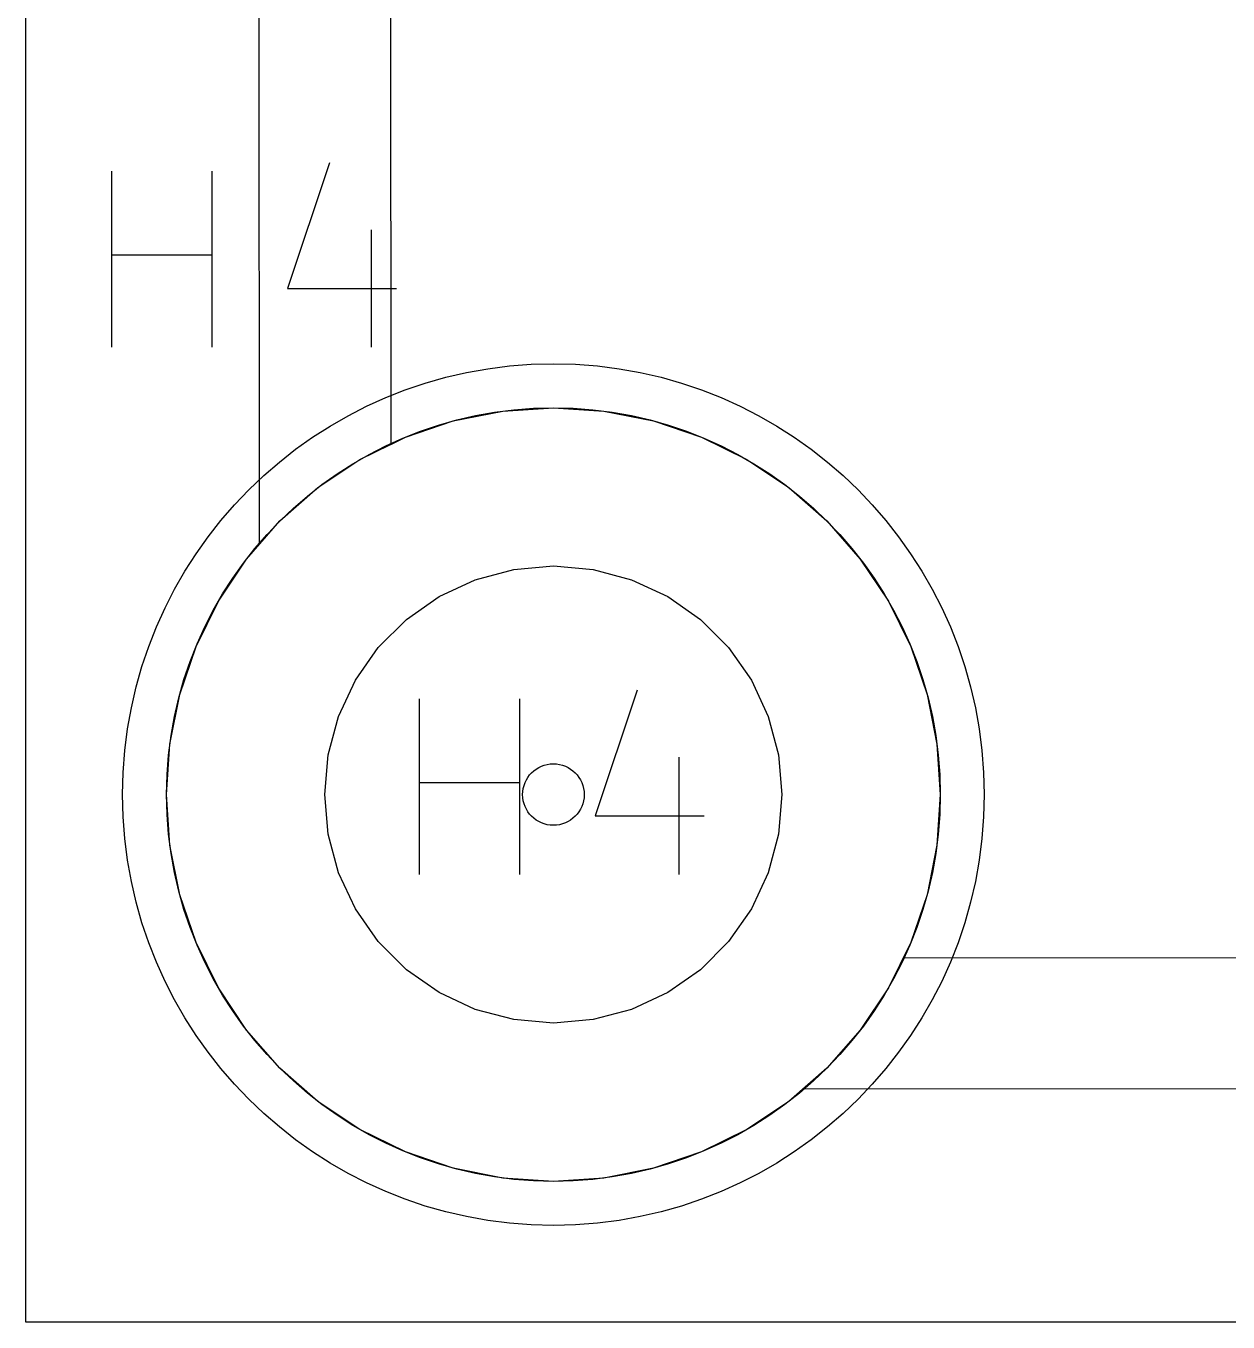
# Model space of a CAD drawing. Extents: x 3.94 to 5.51, y -5.51 to -3.94.
# Drawn here: x 3.937 to 4.2062, y -5.315 to -5.0248 of the extents above; entities that cross this region are included whole.
import ezdxf

# ---------------------------------------------------------------- set-up
doc = ezdxf.new("R2010")
doc.units = 0
doc.header["$MEASUREMENT"] = 0
doc.layers.add('BLACK', color=7, linetype='CONTINUOUS')

msp = doc.modelspace()

# ---------------------------------------------------------------- linework, layer by layer
at = {"layer": 'BLACK', "linetype": 'CONTINUOUS'}
for p, q in [((3.93701, -5.31496), (3.93701, -3.93701)), ((3.9893, -5.14082), (3.98917, -4.92126)), ((4.01858, -4.92949), (4.01869, -5.11845)), ((3.95622, -5.09665), (3.95622, -5.05728)), ((3.97872, -5.09665), (3.97872, -5.05728)), ((4.00497, -5.0554), (3.99559, -5.08352)), ((4.01434, -5.0704), (4.01434, -5.09665)), ((3.95622, -5.07602), (3.97872, -5.07602)), ((3.99559, -5.08352), (4.01997, -5.08352)), ((4.04381, -5.11098), (4.05512, -5.11024)), ((4.04381, -5.11098), (4.05512, -5.11024)), ((4.04381, -5.11098), (4.05512, -5.11024)), ((4.04381, -5.11098), (4.05512, -5.11024)), ((4.05512, -5.11024), (4.06642, -5.11098)), ((4.05512, -5.11024), (4.06642, -5.11098)), ((4.05512, -5.11024), (4.06642, -5.11098)), ((4.05512, -5.11024), (4.06642, -5.11098)), ((4.02197, -5.11683), (4.0327, -5.11319)), ((4.02197, -5.11683), (4.0327, -5.11319)), ((4.02197, -5.11683), (4.0327, -5.11319)), ((4.02197, -5.11683), (4.0327, -5.11319)), ((4.0327, -5.11319), (4.04381, -5.11098)), ((4.0327, -5.11319), (4.04381, -5.11098)), ((4.0327, -5.11319), (4.04381, -5.11098)), ((4.0327, -5.11319), (4.04381, -5.11098)), ((4.06642, -5.11098), (4.07754, -5.11319)), ((4.06642, -5.11098), (4.07754, -5.11319)), ((4.06642, -5.11098), (4.07754, -5.11319)), ((4.06642, -5.11098), (4.07754, -5.11319)), ((4.07754, -5.11319), (4.08826, -5.11683)), ((4.07754, -5.11319), (4.08826, -5.11683)), ((4.07754, -5.11319), (4.08826, -5.11683)), ((4.07754, -5.11319), (4.08826, -5.11683)), ((4.01181, -5.12184), (4.02197, -5.11683)), ((4.01181, -5.12184), (4.02197, -5.11683)), ((4.01181, -5.12184), (4.02197, -5.11683)), ((4.01869, -5.11845), (4.02197, -5.11683)), ((4.08826, -5.11683), (4.09843, -5.12184)), ((4.08826, -5.11683), (4.09843, -5.12184)), ((4.08826, -5.11683), (4.09843, -5.12184)), ((4.08826, -5.11683), (4.09843, -5.12184)), ((4.00239, -5.12813), (4.01181, -5.12184)), ((4.00239, -5.12813), (4.01181, -5.12184)), ((4.00239, -5.12813), (4.01181, -5.12184)), ((4.09843, -5.12184), (4.10785, -5.12813)), ((4.09843, -5.12184), (4.10785, -5.12813)), ((4.09843, -5.12184), (4.10785, -5.12813)), ((4.09843, -5.12184), (4.10785, -5.12813)), ((3.99387, -5.1356), (4.00239, -5.12813)), ((3.99387, -5.1356), (4.00239, -5.12813)), ((3.99387, -5.1356), (4.00239, -5.12813)), ((4.10785, -5.12813), (4.11636, -5.1356)), ((4.10785, -5.12813), (4.11636, -5.1356)), ((4.10785, -5.12813), (4.11636, -5.1356)), ((4.10785, -5.12813), (4.11636, -5.1356)), ((3.9864, -5.14412), (3.99387, -5.1356)), ((3.9864, -5.14412), (3.99387, -5.1356)), ((3.9864, -5.14412), (3.99387, -5.1356)), ((4.11636, -5.1356), (4.12383, -5.14412)), ((4.11636, -5.1356), (4.12383, -5.14412)), ((4.11636, -5.1356), (4.12383, -5.14412)), ((4.11636, -5.1356), (4.12383, -5.14412)), ((3.9864, -5.14412), (3.9893, -5.14082)), ((3.98011, -5.15354), (3.9864, -5.14412)), ((3.98011, -5.15354), (3.9864, -5.14412)), ((3.98011, -5.15354), (3.9864, -5.14412)), ((3.98011, -5.15354), (3.9864, -5.14412)), ((4.12383, -5.14412), (4.13013, -5.15354)), ((4.12383, -5.14412), (4.13013, -5.15354)), ((4.12383, -5.14412), (4.13013, -5.15354)), ((4.12383, -5.14412), (4.13013, -5.15354)), ((4.03761, -5.14876), (4.04623, -5.14645)), ((4.03761, -5.14876), (4.04623, -5.14645)), ((4.03761, -5.14876), (4.04623, -5.14645)), ((4.03761, -5.14876), (4.04623, -5.14645)), ((4.03761, -5.14876), (4.04623, -5.14645)), ((4.03761, -5.14876), (4.04623, -5.14645)), ((4.03761, -5.14876), (4.04623, -5.14645)), ((4.03761, -5.14876), (4.04623, -5.14645)), ((4.03761, -5.14876), (4.04623, -5.14645)), ((4.03761, -5.14876), (4.04623, -5.14645)), ((4.03761, -5.14876), (4.04623, -5.14645)), ((4.03761, -5.14876), (4.04623, -5.14645)), ((4.03761, -5.14876), (4.04623, -5.14645)), ((4.03761, -5.14876), (4.04623, -5.14645)), ((4.03761, -5.14876), (4.04623, -5.14645)), ((4.03761, -5.14876), (4.04623, -5.14645)), ((4.04623, -5.14645), (4.05512, -5.14567)), ((4.04623, -5.14645), (4.05512, -5.14567)), ((4.04623, -5.14645), (4.05512, -5.14567)), ((4.04623, -5.14645), (4.05512, -5.14567)), ((4.04623, -5.14645), (4.05512, -5.14567)), ((4.04623, -5.14645), (4.05512, -5.14567)), ((4.04623, -5.14645), (4.05512, -5.14567)), ((4.04623, -5.14645), (4.05512, -5.14567)), ((4.04623, -5.14645), (4.05512, -5.14567)), ((4.04623, -5.14645), (4.05512, -5.14567)), ((4.04623, -5.14645), (4.05512, -5.14567)), ((4.04623, -5.14645), (4.05512, -5.14567)), ((4.04623, -5.14645), (4.05512, -5.14567)), ((4.04623, -5.14645), (4.05512, -5.14567)), ((4.04623, -5.14645), (4.05512, -5.14567)), ((4.04623, -5.14645), (4.05512, -5.14567)), ((4.05512, -5.14567), (4.06401, -5.14645)), ((4.05512, -5.14567), (4.06401, -5.14645)), ((4.05512, -5.14567), (4.06401, -5.14645)), ((4.05512, -5.14567), (4.06401, -5.14645)), ((4.05512, -5.14567), (4.06401, -5.14645)), ((4.05512, -5.14567), (4.06401, -5.14645)), ((4.05512, -5.14567), (4.06401, -5.14645)), ((4.05512, -5.14567), (4.06401, -5.14645)), ((4.05512, -5.14567), (4.06401, -5.14645)), ((4.05512, -5.14567), (4.06401, -5.14645)), ((4.05512, -5.14567), (4.06401, -5.14645)), ((4.05512, -5.14567), (4.06401, -5.14645)), ((4.05512, -5.14567), (4.06401, -5.14645)), ((4.05512, -5.14567), (4.06401, -5.14645)), ((4.05512, -5.14567), (4.06401, -5.14645)), ((4.05512, -5.14567), (4.06401, -5.14645)), ((4.06401, -5.14645), (4.07262, -5.14876)), ((4.06401, -5.14645), (4.07262, -5.14876)), ((4.06401, -5.14645), (4.07262, -5.14876)), ((4.06401, -5.14645), (4.07262, -5.14876)), ((4.06401, -5.14645), (4.07262, -5.14876)), ((4.06401, -5.14645), (4.07262, -5.14876)), ((4.06401, -5.14645), (4.07262, -5.14876)), ((4.06401, -5.14645), (4.07262, -5.14876)), ((4.06401, -5.14645), (4.07262, -5.14876)), ((4.06401, -5.14645), (4.07262, -5.14876)), ((4.06401, -5.14645), (4.07262, -5.14876)), ((4.06401, -5.14645), (4.07262, -5.14876)), ((4.06401, -5.14645), (4.07262, -5.14876)), ((4.06401, -5.14645), (4.07262, -5.14876)), ((4.06401, -5.14645), (4.07262, -5.14876)), ((4.06401, -5.14645), (4.07262, -5.14876)), ((4.02953, -5.15253), (4.03761, -5.14876)), ((4.02953, -5.15253), (4.03761, -5.14876)), ((4.02953, -5.15253), (4.03761, -5.14876)), ((4.02953, -5.15253), (4.03761, -5.14876)), ((4.02953, -5.15253), (4.03761, -5.14876)), ((4.02953, -5.15253), (4.03761, -5.14876)), ((4.02953, -5.15253), (4.03761, -5.14876)), ((4.02953, -5.15253), (4.03761, -5.14876)), ((4.02953, -5.15253), (4.03761, -5.14876)), ((4.02953, -5.15253), (4.03761, -5.14876)), ((4.02953, -5.15253), (4.03761, -5.14876)), ((4.02953, -5.15253), (4.03761, -5.14876)), ((4.02953, -5.15253), (4.03761, -5.14876)), ((4.02953, -5.15253), (4.03761, -5.14876)), ((4.02953, -5.15253), (4.03761, -5.14876)), ((4.02953, -5.15253), (4.03761, -5.14876)), ((4.07262, -5.14876), (4.08071, -5.15253)), ((4.07262, -5.14876), (4.08071, -5.15253)), ((4.07262, -5.14876), (4.08071, -5.15253)), ((4.07262, -5.14876), (4.08071, -5.15253)), ((4.07262, -5.14876), (4.08071, -5.15253)), ((4.07262, -5.14876), (4.08071, -5.15253)), ((4.07262, -5.14876), (4.08071, -5.15253)), ((4.07262, -5.14876), (4.08071, -5.15253)), ((4.07262, -5.14876), (4.08071, -5.15253)), ((4.07262, -5.14876), (4.08071, -5.15253)), ((4.07262, -5.14876), (4.08071, -5.15253)), ((4.07262, -5.14876), (4.08071, -5.15253)), ((4.07262, -5.14876), (4.08071, -5.15253)), ((4.07262, -5.14876), (4.08071, -5.15253)), ((4.07262, -5.14876), (4.08071, -5.15253)), ((4.07262, -5.14876), (4.08071, -5.15253)), ((3.9751, -5.1637), (3.98011, -5.15354)), ((3.9751, -5.1637), (3.98011, -5.15354)), ((3.9751, -5.1637), (3.98011, -5.15354)), ((3.9751, -5.1637), (3.98011, -5.15354)), ((4.02222, -5.15764), (4.02953, -5.15253)), ((4.02222, -5.15764), (4.02953, -5.15253)), ((4.02222, -5.15764), (4.02953, -5.15253)), ((4.02222, -5.15764), (4.02953, -5.15253)), ((4.02222, -5.15764), (4.02953, -5.15253)), ((4.02222, -5.15764), (4.02953, -5.15253)), ((4.02222, -5.15764), (4.02953, -5.15253)), ((4.02222, -5.15764), (4.02953, -5.15253)), ((4.02222, -5.15764), (4.02953, -5.15253)), ((4.02222, -5.15764), (4.02953, -5.15253)), ((4.02222, -5.15764), (4.02953, -5.15253)), ((4.02222, -5.15764), (4.02953, -5.15253)), ((4.02222, -5.15764), (4.02953, -5.15253)), ((4.02222, -5.15764), (4.02953, -5.15253)), ((4.02222, -5.15764), (4.02953, -5.15253)), ((4.02222, -5.15764), (4.02953, -5.15253)), ((4.08071, -5.15253), (4.08802, -5.15764)), ((4.08071, -5.15253), (4.08802, -5.15764)), ((4.08071, -5.15253), (4.08802, -5.15764)), ((4.08071, -5.15253), (4.08802, -5.15764)), ((4.08071, -5.15253), (4.08802, -5.15764)), ((4.08071, -5.15253), (4.08802, -5.15764)), ((4.08071, -5.15253), (4.08802, -5.15764)), ((4.08071, -5.15253), (4.08802, -5.15764)), ((4.08071, -5.15253), (4.08802, -5.15764)), ((4.08071, -5.15253), (4.08802, -5.15764)), ((4.08071, -5.15253), (4.08802, -5.15764)), ((4.08071, -5.15253), (4.08802, -5.15764)), ((4.08071, -5.15253), (4.08802, -5.15764)), ((4.08071, -5.15253), (4.08802, -5.15764)), ((4.08071, -5.15253), (4.08802, -5.15764)), ((4.08071, -5.15253), (4.08802, -5.15764)), ((4.13013, -5.15354), (4.13514, -5.1637)), ((4.13013, -5.15354), (4.13514, -5.1637)), ((4.13013, -5.15354), (4.13514, -5.1637)), ((4.13013, -5.15354), (4.13514, -5.1637)), ((4.01591, -5.16395), (4.02222, -5.15764)), ((4.01591, -5.16395), (4.02222, -5.15764)), ((4.01591, -5.16395), (4.02222, -5.15764)), ((4.01591, -5.16395), (4.02222, -5.15764)), ((4.01591, -5.16395), (4.02222, -5.15764)), ((4.01591, -5.16395), (4.02222, -5.15764)), ((4.01591, -5.16395), (4.02222, -5.15764)), ((4.01591, -5.16395), (4.02222, -5.15764)), ((4.01591, -5.16395), (4.02222, -5.15764)), ((4.01591, -5.16395), (4.02222, -5.15764)), ((4.01591, -5.16395), (4.02222, -5.15764)), ((4.01591, -5.16395), (4.02222, -5.15764)), ((4.01591, -5.16395), (4.02222, -5.15764)), ((4.01591, -5.16395), (4.02222, -5.15764)), ((4.01591, -5.16395), (4.02222, -5.15764)), ((4.01591, -5.16395), (4.02222, -5.15764)), ((4.08802, -5.15764), (4.09433, -5.16395)), ((4.08802, -5.15764), (4.09433, -5.16395)), ((4.08802, -5.15764), (4.09433, -5.16395)), ((4.08802, -5.15764), (4.09433, -5.16395)), ((4.08802, -5.15764), (4.09433, -5.16395)), ((4.08802, -5.15764), (4.09433, -5.16395)), ((4.08802, -5.15764), (4.09433, -5.16395)), ((4.08802, -5.15764), (4.09433, -5.16395)), ((4.08802, -5.15764), (4.09433, -5.16395)), ((4.08802, -5.15764), (4.09433, -5.16395)), ((4.08802, -5.15764), (4.09433, -5.16395)), ((4.08802, -5.15764), (4.09433, -5.16395)), ((4.08802, -5.15764), (4.09433, -5.16395)), ((4.08802, -5.15764), (4.09433, -5.16395)), ((4.08802, -5.15764), (4.09433, -5.16395)), ((4.08802, -5.15764), (4.09433, -5.16395)), ((3.97146, -5.17443), (3.9751, -5.1637)), ((3.97146, -5.17443), (3.9751, -5.1637)), ((3.97146, -5.17443), (3.9751, -5.1637)), ((3.97146, -5.17443), (3.9751, -5.1637)), ((4.01079, -5.17126), (4.01591, -5.16395)), ((4.01079, -5.17126), (4.01591, -5.16395)), ((4.01079, -5.17126), (4.01591, -5.16395)), ((4.01079, -5.17126), (4.01591, -5.16395)), ((4.01079, -5.17126), (4.01591, -5.16395)), ((4.01079, -5.17126), (4.01591, -5.16395)), ((4.01079, -5.17126), (4.01591, -5.16395)), ((4.01079, -5.17126), (4.01591, -5.16395)), ((4.01079, -5.17126), (4.01591, -5.16395)), ((4.01079, -5.17126), (4.01591, -5.16395)), ((4.01079, -5.17126), (4.01591, -5.16395)), ((4.01079, -5.17126), (4.01591, -5.16395)), ((4.01079, -5.17126), (4.01591, -5.16395)), ((4.01079, -5.17126), (4.01591, -5.16395)), ((4.01079, -5.17126), (4.01591, -5.16395)), ((4.01079, -5.17126), (4.01591, -5.16395)), ((4.09433, -5.16395), (4.09944, -5.17126)), ((4.09433, -5.16395), (4.09944, -5.17126)), ((4.09433, -5.16395), (4.09944, -5.17126)), ((4.09433, -5.16395), (4.09944, -5.17126)), ((4.09433, -5.16395), (4.09944, -5.17126)), ((4.09433, -5.16395), (4.09944, -5.17126)), ((4.09433, -5.16395), (4.09944, -5.17126)), ((4.09433, -5.16395), (4.09944, -5.17126)), ((4.09433, -5.16395), (4.09944, -5.17126)), ((4.09433, -5.16395), (4.09944, -5.17126)), ((4.09433, -5.16395), (4.09944, -5.17126)), ((4.09433, -5.16395), (4.09944, -5.17126)), ((4.09433, -5.16395), (4.09944, -5.17126)), ((4.09433, -5.16395), (4.09944, -5.17126)), ((4.09433, -5.16395), (4.09944, -5.17126)), ((4.09433, -5.16395), (4.09944, -5.17126)), ((4.13514, -5.1637), (4.13878, -5.17443)), ((4.13514, -5.1637), (4.13878, -5.17443)), ((4.13514, -5.1637), (4.13878, -5.17443)), ((4.13514, -5.1637), (4.13878, -5.17443)), ((4.00702, -5.17935), (4.01079, -5.17126)), ((4.00702, -5.17935), (4.01079, -5.17126)), ((4.00702, -5.17935), (4.01079, -5.17126)), ((4.00702, -5.17935), (4.01079, -5.17126)), ((4.00702, -5.17935), (4.01079, -5.17126)), ((4.00702, -5.17935), (4.01079, -5.17126)), ((4.00702, -5.17935), (4.01079, -5.17126)), ((4.00702, -5.17935), (4.01079, -5.17126)), ((4.00702, -5.17935), (4.01079, -5.17126)), ((4.00702, -5.17935), (4.01079, -5.17126)), ((4.00702, -5.17935), (4.01079, -5.17126)), ((4.00702, -5.17935), (4.01079, -5.17126)), ((4.00702, -5.17935), (4.01079, -5.17126)), ((4.00702, -5.17935), (4.01079, -5.17126)), ((4.00702, -5.17935), (4.01079, -5.17126)), ((4.00702, -5.17935), (4.01079, -5.17126)), ((4.09944, -5.17126), (4.10321, -5.17935)), ((4.09944, -5.17126), (4.10321, -5.17935)), ((4.09944, -5.17126), (4.10321, -5.17935)), ((4.09944, -5.17126), (4.10321, -5.17935)), ((4.09944, -5.17126), (4.10321, -5.17935)), ((4.09944, -5.17126), (4.10321, -5.17935)), ((4.09944, -5.17126), (4.10321, -5.17935)), ((4.09944, -5.17126), (4.10321, -5.17935)), ((4.09944, -5.17126), (4.10321, -5.17935)), ((4.09944, -5.17126), (4.10321, -5.17935)), ((4.09944, -5.17126), (4.10321, -5.17935)), ((4.09944, -5.17126), (4.10321, -5.17935)), ((4.09944, -5.17126), (4.10321, -5.17935)), ((4.09944, -5.17126), (4.10321, -5.17935)), ((4.09944, -5.17126), (4.10321, -5.17935)), ((4.09944, -5.17126), (4.10321, -5.17935)), ((4.07387, -5.17351), (4.06449, -5.20163)), ((3.96924, -5.18554), (3.97146, -5.17443)), ((3.96924, -5.18554), (3.97146, -5.17443)), ((3.96924, -5.18554), (3.97146, -5.17443)), ((3.96924, -5.18554), (3.97146, -5.17443)), ((4.02512, -5.21476), (4.02512, -5.17539)), ((4.04762, -5.21476), (4.04762, -5.17539)), ((4.13878, -5.17443), (4.14099, -5.18554)), ((4.13878, -5.17443), (4.14099, -5.18554)), ((4.13878, -5.17443), (4.14099, -5.18554)), ((4.13878, -5.17443), (4.14099, -5.18554)), ((4.00471, -5.18796), (4.00702, -5.17935)), ((4.00471, -5.18796), (4.00702, -5.17935)), ((4.00471, -5.18796), (4.00702, -5.17935)), ((4.00471, -5.18796), (4.00702, -5.17935)), ((4.00471, -5.18796), (4.00702, -5.17935)), ((4.00471, -5.18796), (4.00702, -5.17935)), ((4.00471, -5.18796), (4.00702, -5.17935)), ((4.00471, -5.18796), (4.00702, -5.17935)), ((4.00471, -5.18796), (4.00702, -5.17935)), ((4.00471, -5.18796), (4.00702, -5.17935)), ((4.00471, -5.18796), (4.00702, -5.17935)), ((4.00471, -5.18796), (4.00702, -5.17935)), ((4.00471, -5.18796), (4.00702, -5.17935)), ((4.00471, -5.18796), (4.00702, -5.17935)), ((4.00471, -5.18796), (4.00702, -5.17935)), ((4.00471, -5.18796), (4.00702, -5.17935)), ((4.10321, -5.17935), (4.10552, -5.18796)), ((4.10321, -5.17935), (4.10552, -5.18796)), ((4.10321, -5.17935), (4.10552, -5.18796)), ((4.10321, -5.17935), (4.10552, -5.18796)), ((4.10321, -5.17935), (4.10552, -5.18796)), ((4.10321, -5.17935), (4.10552, -5.18796)), ((4.10321, -5.17935), (4.10552, -5.18796)), ((4.10321, -5.17935), (4.10552, -5.18796)), ((4.10321, -5.17935), (4.10552, -5.18796)), ((4.10321, -5.17935), (4.10552, -5.18796)), ((4.10321, -5.17935), (4.10552, -5.18796)), ((4.10321, -5.17935), (4.10552, -5.18796)), ((4.10321, -5.17935), (4.10552, -5.18796)), ((4.10321, -5.17935), (4.10552, -5.18796)), ((4.10321, -5.17935), (4.10552, -5.18796)), ((4.10321, -5.17935), (4.10552, -5.18796)), ((3.9685, -5.19685), (3.96924, -5.18554)), ((3.9685, -5.19685), (3.96924, -5.18554)), ((3.9685, -5.19685), (3.96924, -5.18554)), ((3.9685, -5.19685), (3.96924, -5.18554)), ((4.14099, -5.18554), (4.14173, -5.19685)), ((4.14099, -5.18554), (4.14173, -5.19685)), ((4.14099, -5.18554), (4.14173, -5.19685)), ((4.14099, -5.18554), (4.14173, -5.19685)), ((4.00394, -5.19685), (4.00471, -5.18796)), ((4.00394, -5.19685), (4.00471, -5.18796)), ((4.00394, -5.19685), (4.00471, -5.18796)), ((4.00394, -5.19685), (4.00471, -5.18796)), ((4.00394, -5.19685), (4.00471, -5.18796)), ((4.00394, -5.19685), (4.00471, -5.18796)), ((4.00394, -5.19685), (4.00471, -5.18796)), ((4.00394, -5.19685), (4.00471, -5.18796)), ((4.00394, -5.19685), (4.00471, -5.18796)), ((4.00394, -5.19685), (4.00471, -5.18796)), ((4.00394, -5.19685), (4.00471, -5.18796)), ((4.00394, -5.19685), (4.00471, -5.18796)), ((4.00394, -5.19685), (4.00471, -5.18796)), ((4.00394, -5.19685), (4.00471, -5.18796)), ((4.00394, -5.19685), (4.00471, -5.18796)), ((4.00394, -5.19685), (4.00471, -5.18796)), ((4.08324, -5.18851), (4.08324, -5.21476)), ((4.10552, -5.18796), (4.1063, -5.19685)), ((4.10552, -5.18796), (4.1063, -5.19685)), ((4.10552, -5.18796), (4.1063, -5.19685)), ((4.10552, -5.18796), (4.1063, -5.19685)), ((4.10552, -5.18796), (4.1063, -5.19685)), ((4.10552, -5.18796), (4.1063, -5.19685)), ((4.10552, -5.18796), (4.1063, -5.19685)), ((4.10552, -5.18796), (4.1063, -5.19685)), ((4.10552, -5.18796), (4.1063, -5.19685)), ((4.10552, -5.18796), (4.1063, -5.19685)), ((4.10552, -5.18796), (4.1063, -5.19685)), ((4.10552, -5.18796), (4.1063, -5.19685)), ((4.10552, -5.18796), (4.1063, -5.19685)), ((4.10552, -5.18796), (4.1063, -5.19685)), ((4.10552, -5.18796), (4.1063, -5.19685)), ((4.10552, -5.18796), (4.1063, -5.19685)), ((4.02512, -5.19413), (4.04762, -5.19413)), ((3.96924, -5.20816), (3.9685, -5.19685)), ((3.96924, -5.20816), (3.9685, -5.19685)), ((3.96924, -5.20816), (3.9685, -5.19685)), ((3.96924, -5.20816), (3.9685, -5.19685)), ((4.00471, -5.20574), (4.00394, -5.19685)), ((4.00471, -5.20574), (4.00394, -5.19685)), ((4.00471, -5.20574), (4.00394, -5.19685)), ((4.00471, -5.20574), (4.00394, -5.19685)), ((4.00471, -5.20574), (4.00394, -5.19685)), ((4.00471, -5.20574), (4.00394, -5.19685)), ((4.00471, -5.20574), (4.00394, -5.19685)), ((4.00471, -5.20574), (4.00394, -5.19685)), ((4.00471, -5.20574), (4.00394, -5.19685)), ((4.00471, -5.20574), (4.00394, -5.19685)), ((4.00471, -5.20574), (4.00394, -5.19685)), ((4.00471, -5.20574), (4.00394, -5.19685)), ((4.00471, -5.20574), (4.00394, -5.19685)), ((4.00471, -5.20574), (4.00394, -5.19685)), ((4.00471, -5.20574), (4.00394, -5.19685)), ((4.00471, -5.20574), (4.00394, -5.19685)), ((4.1063, -5.19685), (4.10552, -5.20574)), ((4.1063, -5.19685), (4.10552, -5.20574)), ((4.1063, -5.19685), (4.10552, -5.20574)), ((4.1063, -5.19685), (4.10552, -5.20574)), ((4.1063, -5.19685), (4.10552, -5.20574)), ((4.1063, -5.19685), (4.10552, -5.20574)), ((4.1063, -5.19685), (4.10552, -5.20574)), ((4.1063, -5.19685), (4.10552, -5.20574)), ((4.1063, -5.19685), (4.10552, -5.20574)), ((4.1063, -5.19685), (4.10552, -5.20574)), ((4.1063, -5.19685), (4.10552, -5.20574)), ((4.1063, -5.19685), (4.10552, -5.20574)), ((4.1063, -5.19685), (4.10552, -5.20574)), ((4.1063, -5.19685), (4.10552, -5.20574)), ((4.1063, -5.19685), (4.10552, -5.20574)), ((4.1063, -5.19685), (4.10552, -5.20574)), ((4.14173, -5.19685), (4.14099, -5.20816)), ((4.14173, -5.19685), (4.14099, -5.20816)), ((4.14173, -5.19685), (4.14099, -5.20816)), ((4.14173, -5.19685), (4.14099, -5.20816)), ((4.06449, -5.20163), (4.08886, -5.20163)), ((4.00702, -5.21436), (4.00471, -5.20574)), ((4.00702, -5.21436), (4.00471, -5.20574)), ((4.00702, -5.21436), (4.00471, -5.20574)), ((4.00702, -5.21436), (4.00471, -5.20574)), ((4.00702, -5.21436), (4.00471, -5.20574)), ((4.00702, -5.21436), (4.00471, -5.20574)), ((4.00702, -5.21436), (4.00471, -5.20574)), ((4.00702, -5.21436), (4.00471, -5.20574)), ((4.00702, -5.21436), (4.00471, -5.20574)), ((4.00702, -5.21436), (4.00471, -5.20574)), ((4.00702, -5.21436), (4.00471, -5.20574)), ((4.00702, -5.21436), (4.00471, -5.20574)), ((4.00702, -5.21436), (4.00471, -5.20574)), ((4.00702, -5.21436), (4.00471, -5.20574)), ((4.00702, -5.21436), (4.00471, -5.20574)), ((4.00702, -5.21436), (4.00471, -5.20574)), ((4.10552, -5.20574), (4.10321, -5.21436)), ((4.10552, -5.20574), (4.10321, -5.21436)), ((4.10552, -5.20574), (4.10321, -5.21436)), ((4.10552, -5.20574), (4.10321, -5.21436)), ((4.10552, -5.20574), (4.10321, -5.21436)), ((4.10552, -5.20574), (4.10321, -5.21436)), ((4.10552, -5.20574), (4.10321, -5.21436)), ((4.10552, -5.20574), (4.10321, -5.21436)), ((4.10552, -5.20574), (4.10321, -5.21436)), ((4.10552, -5.20574), (4.10321, -5.21436)), ((4.10552, -5.20574), (4.10321, -5.21436)), ((4.10552, -5.20574), (4.10321, -5.21436)), ((4.10552, -5.20574), (4.10321, -5.21436)), ((4.10552, -5.20574), (4.10321, -5.21436)), ((4.10552, -5.20574), (4.10321, -5.21436)), ((4.10552, -5.20574), (4.10321, -5.21436)), ((3.97146, -5.21927), (3.96924, -5.20816)), ((3.97146, -5.21927), (3.96924, -5.20816)), ((3.97146, -5.21927), (3.96924, -5.20816)), ((3.97146, -5.21927), (3.96924, -5.20816)), ((4.14099, -5.20816), (4.13878, -5.21927)), ((4.14099, -5.20816), (4.13878, -5.21927)), ((4.14099, -5.20816), (4.13878, -5.21927)), ((4.14099, -5.20816), (4.13878, -5.21927)), ((4.01079, -5.22244), (4.00702, -5.21436)), ((4.01079, -5.22244), (4.00702, -5.21436)), ((4.01079, -5.22244), (4.00702, -5.21436)), ((4.01079, -5.22244), (4.00702, -5.21436)), ((4.01079, -5.22244), (4.00702, -5.21436)), ((4.01079, -5.22244), (4.00702, -5.21436)), ((4.01079, -5.22244), (4.00702, -5.21436)), ((4.01079, -5.22244), (4.00702, -5.21436)), ((4.01079, -5.22244), (4.00702, -5.21436)), ((4.01079, -5.22244), (4.00702, -5.21436)), ((4.01079, -5.22244), (4.00702, -5.21436)), ((4.01079, -5.22244), (4.00702, -5.21436)), ((4.01079, -5.22244), (4.00702, -5.21436)), ((4.01079, -5.22244), (4.00702, -5.21436)), ((4.01079, -5.22244), (4.00702, -5.21436)), ((4.01079, -5.22244), (4.00702, -5.21436)), ((4.10321, -5.21436), (4.09944, -5.22244)), ((4.10321, -5.21436), (4.09944, -5.22244)), ((4.10321, -5.21436), (4.09944, -5.22244)), ((4.10321, -5.21436), (4.09944, -5.22244)), ((4.10321, -5.21436), (4.09944, -5.22244)), ((4.10321, -5.21436), (4.09944, -5.22244)), ((4.10321, -5.21436), (4.09944, -5.22244)), ((4.10321, -5.21436), (4.09944, -5.22244)), ((4.10321, -5.21436), (4.09944, -5.22244)), ((4.10321, -5.21436), (4.09944, -5.22244)), ((4.10321, -5.21436), (4.09944, -5.22244)), ((4.10321, -5.21436), (4.09944, -5.22244)), ((4.10321, -5.21436), (4.09944, -5.22244)), ((4.10321, -5.21436), (4.09944, -5.22244)), ((4.10321, -5.21436), (4.09944, -5.22244)), ((4.10321, -5.21436), (4.09944, -5.22244)), ((3.9751, -5.23), (3.97146, -5.21927)), ((3.9751, -5.23), (3.97146, -5.21927)), ((3.9751, -5.23), (3.97146, -5.21927)), ((3.9751, -5.23), (3.97146, -5.21927)), ((4.13878, -5.21927), (4.13514, -5.23)), ((4.13878, -5.21927), (4.13514, -5.23)), ((4.13878, -5.21927), (4.13514, -5.23)), ((4.13878, -5.21927), (4.13514, -5.23)), ((4.01591, -5.22975), (4.01079, -5.22244)), ((4.01591, -5.22975), (4.01079, -5.22244)), ((4.01591, -5.22975), (4.01079, -5.22244)), ((4.01591, -5.22975), (4.01079, -5.22244)), ((4.01591, -5.22975), (4.01079, -5.22244)), ((4.01591, -5.22975), (4.01079, -5.22244)), ((4.01591, -5.22975), (4.01079, -5.22244)), ((4.01591, -5.22975), (4.01079, -5.22244)), ((4.01591, -5.22975), (4.01079, -5.22244)), ((4.01591, -5.22975), (4.01079, -5.22244)), ((4.01591, -5.22975), (4.01079, -5.22244)), ((4.01591, -5.22975), (4.01079, -5.22244)), ((4.01591, -5.22975), (4.01079, -5.22244)), ((4.01591, -5.22975), (4.01079, -5.22244)), ((4.01591, -5.22975), (4.01079, -5.22244)), ((4.01591, -5.22975), (4.01079, -5.22244)), ((4.09944, -5.22244), (4.09433, -5.22975)), ((4.09944, -5.22244), (4.09433, -5.22975)), ((4.09944, -5.22244), (4.09433, -5.22975)), ((4.09944, -5.22244), (4.09433, -5.22975)), ((4.09944, -5.22244), (4.09433, -5.22975)), ((4.09944, -5.22244), (4.09433, -5.22975)), ((4.09944, -5.22244), (4.09433, -5.22975)), ((4.09944, -5.22244), (4.09433, -5.22975)), ((4.09944, -5.22244), (4.09433, -5.22975)), ((4.09944, -5.22244), (4.09433, -5.22975)), ((4.09944, -5.22244), (4.09433, -5.22975)), ((4.09944, -5.22244), (4.09433, -5.22975)), ((4.09944, -5.22244), (4.09433, -5.22975)), ((4.09944, -5.22244), (4.09433, -5.22975)), ((4.09944, -5.22244), (4.09433, -5.22975)), ((4.09944, -5.22244), (4.09433, -5.22975)), ((3.98011, -5.24016), (3.9751, -5.23)), ((3.98011, -5.24016), (3.9751, -5.23)), ((3.98011, -5.24016), (3.9751, -5.23)), ((3.98011, -5.24016), (3.9751, -5.23)), ((4.02222, -5.23606), (4.01591, -5.22975)), ((4.02222, -5.23606), (4.01591, -5.22975)), ((4.02222, -5.23606), (4.01591, -5.22975)), ((4.02222, -5.23606), (4.01591, -5.22975)), ((4.02222, -5.23606), (4.01591, -5.22975)), ((4.02222, -5.23606), (4.01591, -5.22975)), ((4.02222, -5.23606), (4.01591, -5.22975)), ((4.02222, -5.23606), (4.01591, -5.22975)), ((4.02222, -5.23606), (4.01591, -5.22975)), ((4.02222, -5.23606), (4.01591, -5.22975)), ((4.02222, -5.23606), (4.01591, -5.22975)), ((4.02222, -5.23606), (4.01591, -5.22975)), ((4.02222, -5.23606), (4.01591, -5.22975)), ((4.02222, -5.23606), (4.01591, -5.22975)), ((4.02222, -5.23606), (4.01591, -5.22975)), ((4.02222, -5.23606), (4.01591, -5.22975)), ((4.09433, -5.22975), (4.08802, -5.23606)), ((4.09433, -5.22975), (4.08802, -5.23606)), ((4.09433, -5.22975), (4.08802, -5.23606)), ((4.09433, -5.22975), (4.08802, -5.23606)), ((4.09433, -5.22975), (4.08802, -5.23606)), ((4.09433, -5.22975), (4.08802, -5.23606)), ((4.09433, -5.22975), (4.08802, -5.23606)), ((4.09433, -5.22975), (4.08802, -5.23606)), ((4.09433, -5.22975), (4.08802, -5.23606)), ((4.09433, -5.22975), (4.08802, -5.23606)), ((4.09433, -5.22975), (4.08802, -5.23606)), ((4.09433, -5.22975), (4.08802, -5.23606)), ((4.09433, -5.22975), (4.08802, -5.23606)), ((4.09433, -5.22975), (4.08802, -5.23606)), ((4.09433, -5.22975), (4.08802, -5.23606)), ((4.09433, -5.22975), (4.08802, -5.23606)), ((4.13514, -5.23), (4.13013, -5.24016)), ((4.13514, -5.23), (4.13013, -5.24016)), ((4.13514, -5.23), (4.13013, -5.24016)), ((4.13514, -5.23), (4.13347, -5.23338)), ((4.13347, -5.23338), (4.43259, -5.23327)), ((4.02953, -5.24117), (4.02222, -5.23606)), ((4.02953, -5.24117), (4.02222, -5.23606)), ((4.02953, -5.24117), (4.02222, -5.23606)), ((4.02953, -5.24117), (4.02222, -5.23606)), ((4.02953, -5.24117), (4.02222, -5.23606)), ((4.02953, -5.24117), (4.02222, -5.23606)), ((4.02953, -5.24117), (4.02222, -5.23606)), ((4.02953, -5.24117), (4.02222, -5.23606)), ((4.02953, -5.24117), (4.02222, -5.23606)), ((4.02953, -5.24117), (4.02222, -5.23606)), ((4.02953, -5.24117), (4.02222, -5.23606)), ((4.02953, -5.24117), (4.02222, -5.23606)), ((4.02953, -5.24117), (4.02222, -5.23606)), ((4.02953, -5.24117), (4.02222, -5.23606)), ((4.02953, -5.24117), (4.02222, -5.23606)), ((4.02953, -5.24117), (4.02222, -5.23606)), ((4.08802, -5.23606), (4.08071, -5.24117)), ((4.08802, -5.23606), (4.08071, -5.24117)), ((4.08802, -5.23606), (4.08071, -5.24117)), ((4.08802, -5.23606), (4.08071, -5.24117)), ((4.08802, -5.23606), (4.08071, -5.24117)), ((4.08802, -5.23606), (4.08071, -5.24117)), ((4.08802, -5.23606), (4.08071, -5.24117)), ((4.08802, -5.23606), (4.08071, -5.24117)), ((4.08802, -5.23606), (4.08071, -5.24117)), ((4.08802, -5.23606), (4.08071, -5.24117)), ((4.08802, -5.23606), (4.08071, -5.24117)), ((4.08802, -5.23606), (4.08071, -5.24117)), ((4.08802, -5.23606), (4.08071, -5.24117)), ((4.08802, -5.23606), (4.08071, -5.24117)), ((4.08802, -5.23606), (4.08071, -5.24117)), ((4.08802, -5.23606), (4.08071, -5.24117)), ((3.9864, -5.24958), (3.98011, -5.24016)), ((3.9864, -5.24958), (3.98011, -5.24016)), ((3.9864, -5.24958), (3.98011, -5.24016)), ((3.9864, -5.24958), (3.98011, -5.24016)), ((4.13013, -5.24016), (4.12383, -5.24958)), ((4.13013, -5.24016), (4.12383, -5.24958)), ((4.13013, -5.24016), (4.12383, -5.24958)), ((4.03761, -5.24494), (4.02953, -5.24117)), ((4.03761, -5.24494), (4.02953, -5.24117)), ((4.03761, -5.24494), (4.02953, -5.24117)), ((4.03761, -5.24494), (4.02953, -5.24117)), ((4.03761, -5.24494), (4.02953, -5.24117)), ((4.03761, -5.24494), (4.02953, -5.24117)), ((4.03761, -5.24494), (4.02953, -5.24117)), ((4.03761, -5.24494), (4.02953, -5.24117)), ((4.03761, -5.24494), (4.02953, -5.24117)), ((4.03761, -5.24494), (4.02953, -5.24117)), ((4.03761, -5.24494), (4.02953, -5.24117)), ((4.03761, -5.24494), (4.02953, -5.24117)), ((4.03761, -5.24494), (4.02953, -5.24117)), ((4.03761, -5.24494), (4.02953, -5.24117)), ((4.03761, -5.24494), (4.02953, -5.24117)), ((4.03761, -5.24494), (4.02953, -5.24117)), ((4.08071, -5.24117), (4.07262, -5.24494)), ((4.08071, -5.24117), (4.07262, -5.24494)), ((4.08071, -5.24117), (4.07262, -5.24494)), ((4.08071, -5.24117), (4.07262, -5.24494)), ((4.08071, -5.24117), (4.07262, -5.24494)), ((4.08071, -5.24117), (4.07262, -5.24494)), ((4.08071, -5.24117), (4.07262, -5.24494)), ((4.08071, -5.24117), (4.07262, -5.24494)), ((4.08071, -5.24117), (4.07262, -5.24494)), ((4.08071, -5.24117), (4.07262, -5.24494)), ((4.08071, -5.24117), (4.07262, -5.24494)), ((4.08071, -5.24117), (4.07262, -5.24494)), ((4.08071, -5.24117), (4.07262, -5.24494)), ((4.08071, -5.24117), (4.07262, -5.24494)), ((4.08071, -5.24117), (4.07262, -5.24494)), ((4.08071, -5.24117), (4.07262, -5.24494)), ((4.04623, -5.24725), (4.03761, -5.24494)), ((4.04623, -5.24725), (4.03761, -5.24494)), ((4.04623, -5.24725), (4.03761, -5.24494)), ((4.04623, -5.24725), (4.03761, -5.24494)), ((4.04623, -5.24725), (4.03761, -5.24494)), ((4.04623, -5.24725), (4.03761, -5.24494)), ((4.04623, -5.24725), (4.03761, -5.24494)), ((4.04623, -5.24725), (4.03761, -5.24494)), ((4.04623, -5.24725), (4.03761, -5.24494)), ((4.04623, -5.24725), (4.03761, -5.24494)), ((4.04623, -5.24725), (4.03761, -5.24494)), ((4.04623, -5.24725), (4.03761, -5.24494)), ((4.04623, -5.24725), (4.03761, -5.24494)), ((4.04623, -5.24725), (4.03761, -5.24494)), ((4.04623, -5.24725), (4.03761, -5.24494)), ((4.04623, -5.24725), (4.03761, -5.24494)), ((4.07262, -5.24494), (4.06401, -5.24725)), ((4.07262, -5.24494), (4.06401, -5.24725)), ((4.07262, -5.24494), (4.06401, -5.24725)), ((4.07262, -5.24494), (4.06401, -5.24725)), ((4.07262, -5.24494), (4.06401, -5.24725)), ((4.07262, -5.24494), (4.06401, -5.24725)), ((4.07262, -5.24494), (4.06401, -5.24725)), ((4.07262, -5.24494), (4.06401, -5.24725)), ((4.07262, -5.24494), (4.06401, -5.24725)), ((4.07262, -5.24494), (4.06401, -5.24725)), ((4.07262, -5.24494), (4.06401, -5.24725)), ((4.07262, -5.24494), (4.06401, -5.24725)), ((4.07262, -5.24494), (4.06401, -5.24725)), ((4.07262, -5.24494), (4.06401, -5.24725)), ((4.07262, -5.24494), (4.06401, -5.24725)), ((4.07262, -5.24494), (4.06401, -5.24725)), ((3.99387, -5.2581), (3.9864, -5.24958)), ((3.99387, -5.2581), (3.9864, -5.24958)), ((3.99387, -5.2581), (3.9864, -5.24958)), ((3.99387, -5.2581), (3.9864, -5.24958)), ((4.05512, -5.24803), (4.04623, -5.24725)), ((4.05512, -5.24803), (4.04623, -5.24725)), ((4.05512, -5.24803), (4.04623, -5.24725)), ((4.05512, -5.24803), (4.04623, -5.24725)), ((4.05512, -5.24803), (4.04623, -5.24725)), ((4.05512, -5.24803), (4.04623, -5.24725)), ((4.05512, -5.24803), (4.04623, -5.24725)), ((4.05512, -5.24803), (4.04623, -5.24725)), ((4.05512, -5.24803), (4.04623, -5.24725)), ((4.05512, -5.24803), (4.04623, -5.24725)), ((4.05512, -5.24803), (4.04623, -5.24725)), ((4.05512, -5.24803), (4.04623, -5.24725)), ((4.05512, -5.24803), (4.04623, -5.24725)), ((4.05512, -5.24803), (4.04623, -5.24725)), ((4.05512, -5.24803), (4.04623, -5.24725)), ((4.05512, -5.24803), (4.04623, -5.24725)), ((4.06401, -5.24725), (4.05512, -5.24803)), ((4.06401, -5.24725), (4.05512, -5.24803)), ((4.06401, -5.24725), (4.05512, -5.24803)), ((4.06401, -5.24725), (4.05512, -5.24803)), ((4.06401, -5.24725), (4.05512, -5.24803)), ((4.06401, -5.24725), (4.05512, -5.24803)), ((4.06401, -5.24725), (4.05512, -5.24803)), ((4.06401, -5.24725), (4.05512, -5.24803)), ((4.06401, -5.24725), (4.05512, -5.24803)), ((4.06401, -5.24725), (4.05512, -5.24803)), ((4.06401, -5.24725), (4.05512, -5.24803)), ((4.06401, -5.24725), (4.05512, -5.24803)), ((4.06401, -5.24725), (4.05512, -5.24803)), ((4.06401, -5.24725), (4.05512, -5.24803)), ((4.06401, -5.24725), (4.05512, -5.24803)), ((4.06401, -5.24725), (4.05512, -5.24803)), ((4.12383, -5.24958), (4.11636, -5.2581)), ((4.12383, -5.24958), (4.11636, -5.2581)), ((4.12383, -5.24958), (4.11636, -5.2581)), ((4.00239, -5.26557), (3.99387, -5.2581)), ((4.00239, -5.26557), (3.99387, -5.2581)), ((4.00239, -5.26557), (3.99387, -5.2581)), ((4.00239, -5.26557), (3.99387, -5.2581)), ((4.11636, -5.2581), (4.10785, -5.26557)), ((4.11636, -5.2581), (4.10785, -5.26557)), ((4.11636, -5.2581), (4.10785, -5.26557)), ((4.11101, -5.26279), (4.10785, -5.26557)), ((4.44691, -5.26267), (4.11101, -5.26279)), ((4.01181, -5.27186), (4.00239, -5.26557)), ((4.01181, -5.27186), (4.00239, -5.26557)), ((4.01181, -5.27186), (4.00239, -5.26557)), ((4.01181, -5.27186), (4.00239, -5.26557)), ((4.10785, -5.26557), (4.09843, -5.27186)), ((4.10785, -5.26557), (4.09843, -5.27186)), ((4.10785, -5.26557), (4.09843, -5.27186)), ((4.10785, -5.26557), (4.09843, -5.27186)), ((4.02197, -5.27687), (4.01181, -5.27186)), ((4.02197, -5.27687), (4.01181, -5.27186)), ((4.02197, -5.27687), (4.01181, -5.27186)), ((4.02197, -5.27687), (4.01181, -5.27186)), ((4.09843, -5.27186), (4.08826, -5.27687)), ((4.09843, -5.27186), (4.08826, -5.27687)), ((4.09843, -5.27186), (4.08826, -5.27687)), ((4.09843, -5.27186), (4.08826, -5.27687)), ((4.0327, -5.28051), (4.02197, -5.27687)), ((4.0327, -5.28051), (4.02197, -5.27687)), ((4.0327, -5.28051), (4.02197, -5.27687)), ((4.0327, -5.28051), (4.02197, -5.27687)), ((4.08826, -5.27687), (4.07754, -5.28051)), ((4.08826, -5.27687), (4.07754, -5.28051)), ((4.08826, -5.27687), (4.07754, -5.28051)), ((4.08826, -5.27687), (4.07754, -5.28051)), ((4.04381, -5.28272), (4.0327, -5.28051)), ((4.04381, -5.28272), (4.0327, -5.28051)), ((4.04381, -5.28272), (4.0327, -5.28051)), ((4.04381, -5.28272), (4.0327, -5.28051)), ((4.07754, -5.28051), (4.06642, -5.28272)), ((4.07754, -5.28051), (4.06642, -5.28272)), ((4.07754, -5.28051), (4.06642, -5.28272)), ((4.07754, -5.28051), (4.06642, -5.28272)), ((4.05512, -5.28346), (4.04381, -5.28272)), ((4.05512, -5.28346), (4.04381, -5.28272)), ((4.05512, -5.28346), (4.04381, -5.28272)), ((4.05512, -5.28346), (4.04381, -5.28272)), ((4.06642, -5.28272), (4.05512, -5.28346)), ((4.06642, -5.28272), (4.05512, -5.28346)), ((4.06642, -5.28272), (4.05512, -5.28346)), ((4.06642, -5.28272), (4.05512, -5.28346)), ((5.31496, -5.31496), (3.93701, -5.31496))]:
    msp.add_line(p, q, dxfattribs=at)
at = {"layer": 'BLACK'}
for radius in [0.09646, 0.08661, 0.00689, 0.00689, 0.00689, 0.00689, 0.00689, 0.00689, 0.00689, 0.00689, 0.00689, 0.00689, 0.00689, 0.00689, 0.00689, 0.00689, 0.00689, 0.00689, 0.00689, 0.00689]:
    msp.add_circle((4.05512, -5.19685), radius, dxfattribs=at)
at = {"layer": 'WHITE'}
msp.add_circle((4.05512, -5.19685), 0.00689, dxfattribs=at)
msp.add_circle((4.05512, -5.19685), 0.00689, dxfattribs=at)

doc.saveas('drawing.dxf')
